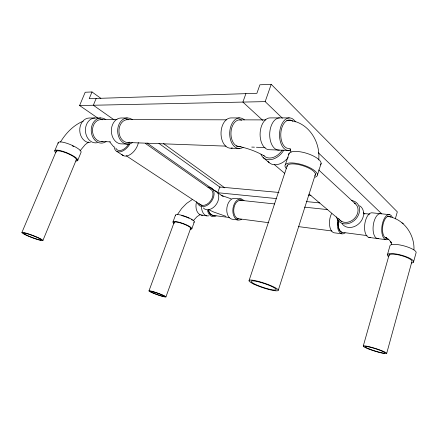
<?xml version="1.0" encoding="UTF-8"?>
<svg xmlns="http://www.w3.org/2000/svg" width="438" height="438" viewBox="0 0 438 438"><rect width="100%" height="100%" fill="white"/><g stroke="black" fill="none" stroke-linecap="round" stroke-linejoin="round"><path stroke-width="0.66" d="M386.644 353.559A12.308 1.352 17.5 0 0 370.324 347.016A12.308 1.352 17.5 0 0 367.975 348.719A12.308 1.352 17.5 0 0 386.644 353.559L411.857 261.721A11.886 2.863 15.3 0 0 400.546 255.381A11.886 2.863 15.3 0 0 389.125 255.83M413.499 262.176L416.012 253.005A13.551 3.444 15.1 0 0 404.865 246.134A13.551 3.444 15.1 0 0 390.039 245.51L387.46 254.577M363.277 346.004L389.218 254.533M395.328 218.841L397.315 211.866L271.215 84.315L259.904 84.797L256.892 93.299L89.21 98.659L92.013 91.958L100.866 98.353M317.473 174.877L321.125 163.445M278.322 290.104L315.546 173.93M249.151 280.304L287.459 165.011M285.379 164.617L289.157 153.278M282.384 118.189L265.171 101.616L271.215 84.315M245.904 93.65L242.882 102.087L262.789 120.384M165.931 296.92A8.995 0.805 19.6 0 0 153.514 291.752A8.995 0.805 19.6 0 0 152.922 293.022A8.995 0.805 19.6 0 0 165.931 296.92L190.59 228.521M191.817 228.811L194.297 221.913M172.961 222L175.496 215.113M148.975 290.898L174.089 222.564M42.864 240.588A11.257 1.15 20.8 0 0 28.163 233.804A11.257 1.15 20.8 0 0 26.165 235.168A11.257 1.15 20.8 0 0 42.864 240.588L76.458 159.421M77.657 160.549L80.986 152.484A12.434 2.946 22.9 0 0 69.872 144.381A12.434 2.946 22.9 0 0 58.227 143.379M96.168 98.435L93.338 105.246L114.033 119.804M97.625 117.948L79.596 105.536L85.191 92.254L92.013 91.958M54.794 150.672L58.232 142.547M21.9 232.474L56.48 150.721M60.504 141.978C65.946 133.097 73.502 125.126 83.291 121.134M79.995 150.875L85.153 144.699L88.607 142.005M177.412 214.615L181.628 208.483L186.643 203.38L192.14 199.64M193.328 220.681L196.941 216.733L200.139 214.598M79.596 105.536L265.171 101.616M100.789 117.997L89.253 118.003A12.335 9.91 86.8 0 0 79.754 130.688A12.335 9.91 86.8 0 0 90.327 142.646M127.327 117.981L121.003 117.986A12.965 9.959 88.3 0 0 111.367 131.334A12.965 9.959 88.3 0 0 121.928 143.888L128.214 144.14M239.509 117.921L230.848 117.926A15.149 9.778 -88.7 0 0 221.048 134.548A15.149 9.778 -88.7 0 0 232.354 147.973M289.283 117.893L269.879 117.904A15.927 9.581 -88 0 0 260.09 134.357A15.927 9.581 -88 0 0 269.819 149.725L289.064 150.486M100.855 119.574L117.023 119.607M126.511 119.623L226.583 119.82M239.52 119.848L265.828 119.897M101.747 141.54L110.469 141.863M128 142.509L226.057 146.133M238.316 146.588L241.015 146.686M251.735 147.086L254.418 147.184M256.427 147.256L265.132 147.579M231.089 148.197L239.69 148.537M278.979 192.463L219.734 187.004L217.708 192.709L276.263 198.562M308.259 195.156L310.985 195.408M126.21 119.339L127.343 119.443M306.222 201.557L319.839 202.92M241.42 199.071L235.354 198.43A10.534 6.762 -83.2 0 0 226.972 207.305A10.534 6.762 -83.2 0 0 231.976 219.192L238.02 219.996M389.776 214.675L372.689 212.879A12.434 5.995 -82.9 0 0 364.651 225.209A12.434 5.995 -82.9 0 0 370.433 237.336M239.909 200.237L274.599 203.944M304.53 207.147L327.662 209.621M363.639 213.465L369.738 214.122M212.704 215.337L229.496 217.544M236.931 218.518L268.812 222.707M298.656 226.627L331.894 230.99M342.067 232.31A10.539 5.415 -82.9 0 1 338.366 220.566A10.55 5.42 -82.9 0 0 342.067 232.326L367.066 235.606M201.283 215.113L206.845 215.852M341.832 233.81L334.041 232.775A11.952 6.247 -82.9 0 1 329.617 225.575A11.952 6.247 -82.9 0 1 331.511 213.684M368.851 237.407L385.889 239.674M286.764 120.286C307.224 120.368 320.725 140.773 318.716 159.947M287.897 120.505L289.025 120.718M236.246 145.942C246.025 147.672 255.546 150.94 264.163 155.89M387.635 216.388C403.453 218.573 414.562 234.089 413.97 249.644M385.232 237.79L387.088 238.321L385.79 237.571L389.032 239.756L391.484 242.898L390.669 241.634L391.753 244.486M231.248 198.868L221.141 195.304M225.97 216.345L213.602 211.987L208.192 209.457M401.964 222.822L403.283 223.67M116.886 151.449L123.215 155.599M126.226 155.769L202.088 205.756M145.465 143.494L210.382 188.97M147.042 143.012L223.254 196.607M158.978 143.456L220.122 187.283M163.401 143.511L224.825 187.864M263.172 157.603L269.113 162.607M274.287 164.546L284.678 173.349M309.097 194.045L341.826 221.787M363.365 212.808L364.87 214.193M318.689 169.944L355.388 203.829M318.284 152.747L381.717 213.815M113.743 146.856L109.724 141.928M290.668 150.907L289.907 148.471L291.024 152.139M279.329 150.097A16.118 9.521 -87.9 0 1 269.693 134.548A16.118 9.521 -87.9 0 1 279.466 117.899M239.679 146.637A13.408 8.525 -88.6 0 1 231.007 131.931A13.408 8.525 -88.6 0 1 241.727 120.242M243.139 147.261A15.319 9.74 -88.6 0 1 229.709 132.517A15.319 9.74 -88.6 0 1 244.366 119.853M283.857 150.114A15.259 10.857 -48.7 0 1 271.281 159.547A15.259 10.857 -48.7 0 1 260.977 154.258M282.203 150.108A13.354 9.499 -48.7 0 1 263.577 155.266M288.166 157.505A15.073 10.841 -48.6 0 1 267.985 161.332M106.106 141.578A12.565 9.932 87.4 0 1 91.219 130.502A12.565 9.932 87.4 0 1 105.804 119.579M102.87 141.386A10.994 8.694 87.4 0 1 92.495 130.519A10.994 8.694 87.4 0 1 102.558 119.749M97.302 142.695A12.445 9.921 87.1 0 1 85.492 131.614A12.445 9.921 87.1 0 1 94.969 117.997M132.533 142.547A13.085 9.964 88.5 0 1 117.658 131.017A13.085 9.964 88.5 0 1 132.342 119.629M129.84 142.186A11.437 8.711 88.5 0 1 118.972 131.789A11.437 8.711 88.5 0 1 128.52 119.711M129.856 144.069A12.28 7.232 -56.1 0 1 120.209 151.838A12.28 7.232 -56.1 0 1 114.181 146.735M129.013 143.675A10.747 6.329 -56.1 0 1 115.785 148.082M138.364 142.657A12.16 7.254 -56.1 0 1 130.946 154.066A12.16 7.254 -56.1 0 1 121.742 154.4M72.259 145.832A10.879 2.579 22.9 0 1 73.77 146.577M55.588 152.534A12.472 2.803 22.7 0 1 67.408 153.015A12.472 2.803 22.7 0 1 75.818 161.036M56.25 151.991A10.901 2.453 22.7 0 1 66.412 152.999A10.901 2.453 22.7 0 1 76.234 159.936M286.403 168.625A16.94 5.623 17.4 0 1 302.138 164.71A16.94 5.623 17.4 0 1 315.185 177.16M287.005 166.577A14.81 4.911 17.4 0 1 302.91 165.723A14.81 4.911 17.4 0 1 314.878 175.496M288.735 154.751A16.868 5.897 17.3 0 1 306.967 153.409A16.868 5.897 17.3 0 1 320.49 164.858M290.295 150.234A16.316 9.455 -87.7 0 1 279.991 129.9A16.316 9.455 -87.7 0 1 295.535 121.895M289.08 148.449A14.257 8.262 -87.7 0 1 281.004 131.444A14.257 8.262 -87.7 0 1 292.907 121.321M173.974 223.413A10.025 1.987 19.9 0 1 176.782 221.737A10.025 1.987 19.9 0 1 188.964 226.134A10.025 1.987 19.9 0 1 190.185 229.266M174.313 222.964A8.76 1.736 19.9 0 1 182.942 223.736A8.76 1.736 19.9 0 1 190.18 228.696M181.743 215.606A8.749 1.829 20 0 1 184.946 216.564M185.488 216.755A8.749 1.829 20 0 1 187.108 217.379M187.628 217.598A8.749 1.829 20 0 1 189.112 218.272M191.187 219.4A8.749 1.829 20 0 1 192.364 220.237M175.682 215.753A9.997 2.091 20 0 1 185.564 216.498A9.997 2.091 20 0 1 193.771 222.296M202.476 215.195A10.107 6.849 -83.3 0 1 196.596 201.715M208.636 215.863A10.184 6.833 -83.3 0 1 201.524 206.993M216.049 215.929A10.26 6.822 -83.2 0 1 207.475 210.3M214.264 215.337A8.968 5.962 -83.2 0 1 208.324 209.813A8.979 5.968 -83.2 0 0 214.264 215.348M241.535 219.285A10.616 6.74 -83.2 0 1 232.978 208.477A10.616 6.74 -83.2 0 1 244.026 200.73M238.234 218.677A9.28 5.891 -83.2 0 1 234.045 207.42A9.28 5.891 -83.2 0 1 242.181 200.768M214.281 190.552A10.561 7.397 -55.9 0 1 216.657 203.823A10.561 7.397 -55.9 0 1 203.325 207.951M210.18 188.844A9.313 6.466 -55.9 0 1 210.667 200.807A9.313 6.466 -55.9 0 1 199.427 203.818M207.897 187.157A10.654 7.397 -55.9 0 1 211.817 200.807A10.654 7.397 -55.9 0 1 197.516 203.09M378.322 238.573A12.549 5.924 -82.9 0 1 373.22 225.685A12.549 5.924 -82.9 0 1 381.153 213.771M345.095 232.901A12.056 6.192 -82.9 0 1 338.782 231.083A12.056 6.192 -82.9 0 1 337.818 219.115M359.603 205.712A12.724 10.413 -45.1 0 1 359.483 223.117A12.724 10.413 -45.1 0 1 342.018 223.621M354.353 203.09A11.235 9.132 -45.4 0 1 354.243 218.699A11.235 9.132 -45.4 0 1 338.722 218.557M351.287 200.505A12.855 10.452 -45.4 0 1 359.488 211.28A12.855 10.452 -45.4 0 1 348.336 223.566A12.855 10.452 -45.4 0 1 336.433 216.876M388.429 256.548A13.594 3.274 15.3 0 1 401.739 255.261A13.594 3.274 15.3 0 1 411.435 263.008M388.479 239.071A12.669 5.853 -82.8 0 1 382.139 225.094A12.669 5.853 -82.8 0 1 392.328 217.182M386.135 238.097A11.076 5.119 -82.8 0 1 383.053 224.409A11.076 5.119 -82.8 0 1 390.751 217.002M255.168 284.278A13.249 2.026 18.5 0 0 275.924 289.907A13.249 2.026 18.5 0 0 259.783 282.171A13.249 2.026 18.5 0 0 255.168 284.278M253.728 284.054A15.478 2.365 18.5 0 0 277.993 290.646A15.478 2.365 18.5 0 0 259.197 281.623A15.478 2.365 18.5 0 0 253.728 284.054M27.09 235.376A9.636 0.986 20.8 0 0 41.369 240.008A9.636 0.986 20.8 0 0 28.766 234.199A9.636 0.986 20.8 0 0 27.09 235.376M153.585 293.159A7.703 0.69 19.6 0 0 164.71 296.488A7.703 0.69 19.6 0 0 154.066 292.058A7.703 0.69 19.6 0 0 153.585 293.159M368.982 348.878A10.534 1.155 17.5 0 0 384.953 353.012A10.534 1.155 17.5 0 0 370.953 347.405A10.534 1.155 17.5 0 0 368.982 348.878"/></g></svg>
